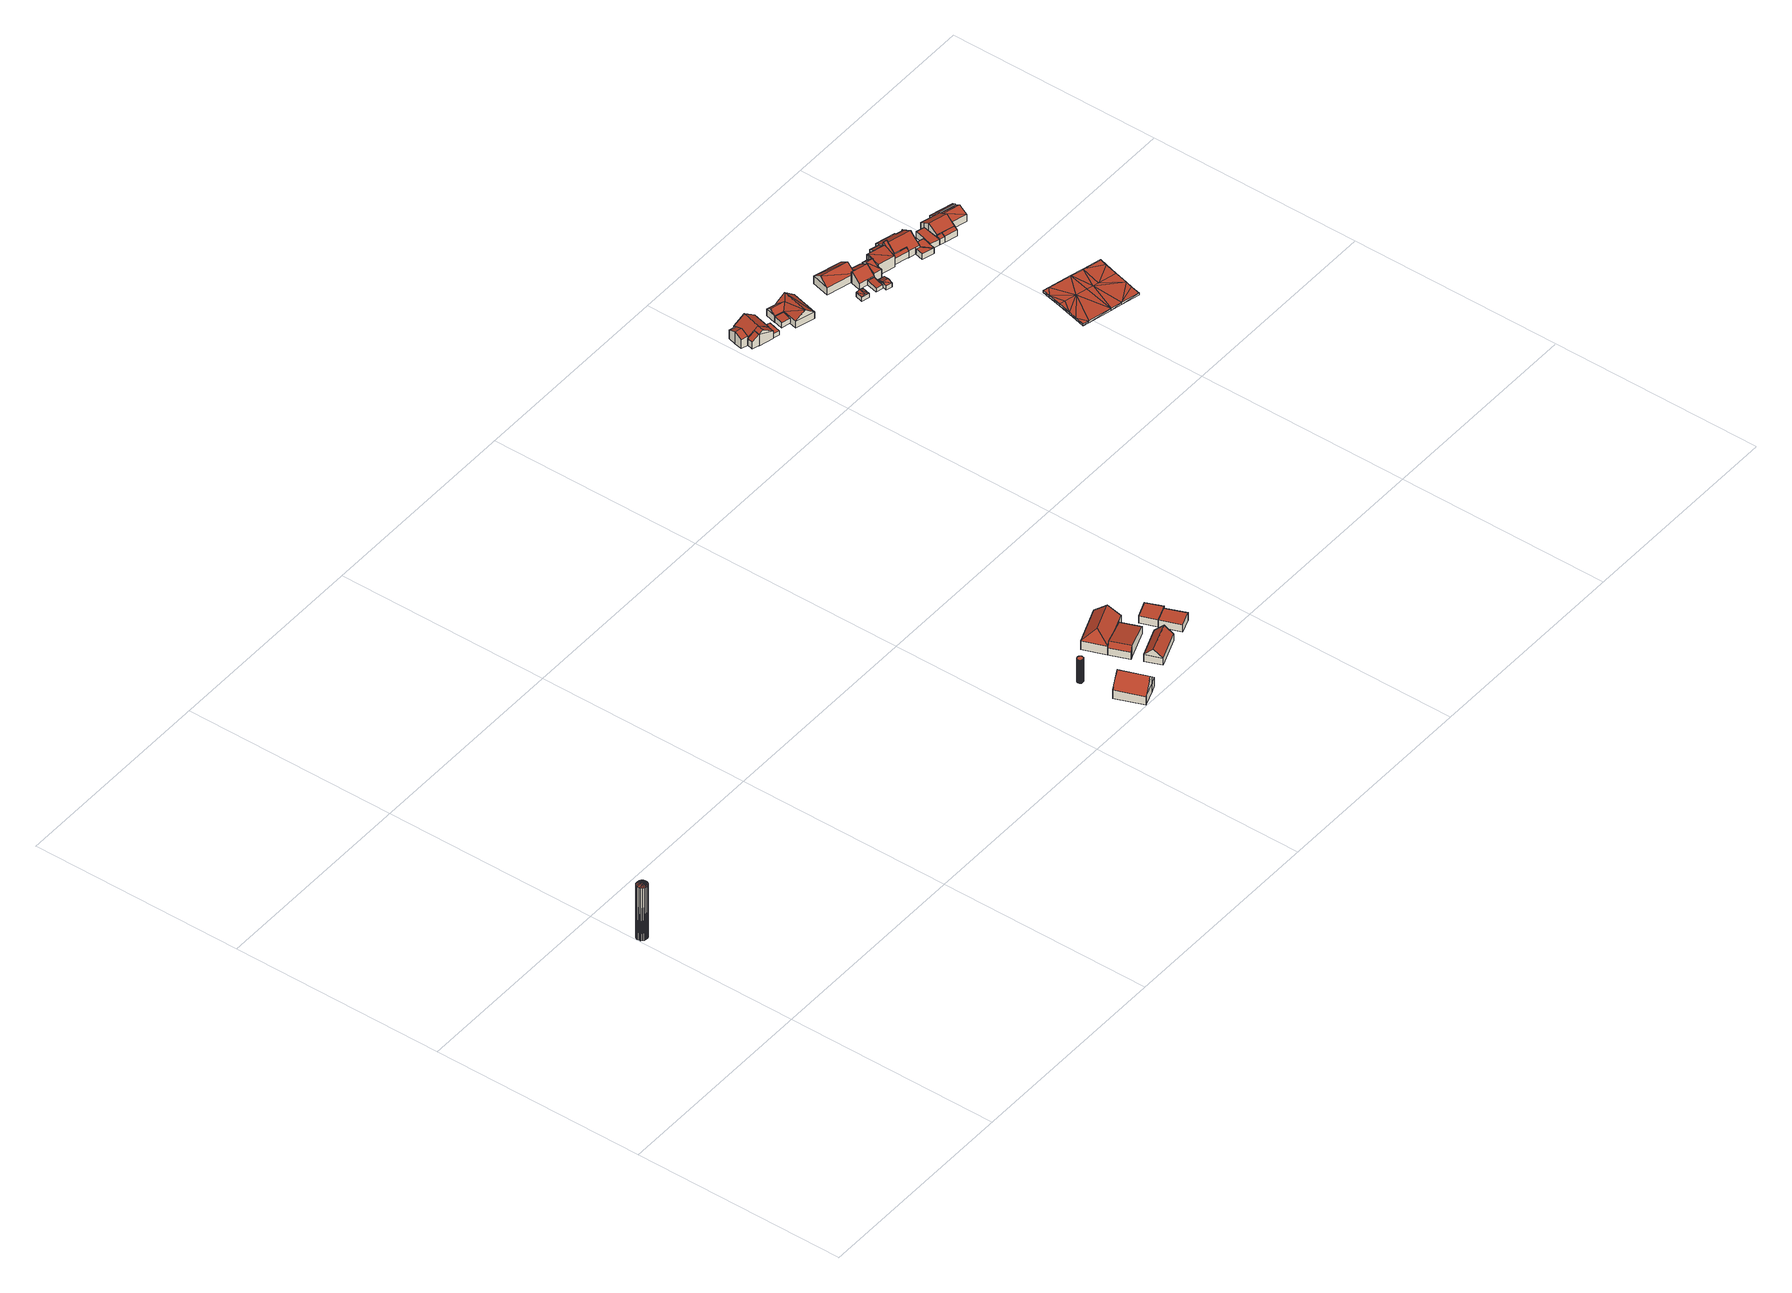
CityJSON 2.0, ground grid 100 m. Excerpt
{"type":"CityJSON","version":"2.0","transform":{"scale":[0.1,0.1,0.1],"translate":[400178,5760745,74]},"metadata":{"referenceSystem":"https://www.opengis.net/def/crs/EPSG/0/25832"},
"CityObjects":{
"building1":{"type":"Building","attributes":{"Geometrietyp2DReferenz":"1000","Gemeindeschluessel":"05515000","function":"51002_1251","roofType":"9999","measuredHeight":28.04},"geometry":[{"type":"Solid","lod":"2","boundaries":[[[[0,1,2]],[[1,3,2]],[[4,5,0]],[[5,1,0]],[[6,7,4]],[[7,5,4]],[[8,9,6]],[[9,7,6]],[[10,11,8]],[[11,9,8]],[[12,13,10]],[[13,11,10]],[[14,15,12]],[[15,13,12]],[[16,17,14]],[[17,15,14]],[[18,19,16]],[[19,17,16]],[[20,21,18]],[[21,19,18]],[[22,23,20]],[[23,21,20]],[[24,25,22]],[[25,23,22]],[[26,27,24]],[[27,25,24]],[[28,29,26]],[[29,27,26]],[[30,31,28]],[[31,29,28]],[[32,33,30]],[[33,31,30]],[[34,35,32]],[[35,33,32]],[[36,37,34]],[[37,35,34]],[[38,39,36]],[[39,37,36]],[[2,3,38]],[[3,39,38]],[[3,1,39]],[[1,5,39]],[[5,7,39]],[[7,9,39]],[[9,11,39]],[[11,13,39]],[[13,15,39]],[[15,17,39]],[[17,19,39]],[[19,21,39]],[[21,23,39]],[[23,25,39]],[[25,27,39]],[[27,29,39]],[[29,31,39]],[[31,33,39]],[[33,35,39]],[[35,37,39]],[[0,2,4]],[[2,38,4]],[[38,36,4]],[[36,34,4]],[[34,32,4]],[[32,30,4]],[[30,28,4]],[[28,26,4]],[[26,24,4]],[[24,22,4]],[[22,20,4]],[[20,18,4]],[[12,10,4]],[[18,16,4]],[[16,14,4]],[[14,12,4]],[[10,8,4]],[[8,6,4]]]],"semantics":{"surfaces":[{"type":"WallSurface"},{"type":"GroundSurface"},{"type":"RoofSurface"}],"values":[[0,0,0,0,0,0,0,0,0,0,0,0,0,0,0,0,0,0,0,0,0,0,0,0,0,0,0,0,0,0,0,0,0,0,0,0,0,0,0,0,1,1,1,1,1,1,1,1,1,1,1,1,1,1,1,1,1,1,2,2,2,2,2,2,2,2,2,2,2,2,2,2,2,2,2,2]]}}]},
"building2":{"type":"Building","attributes":{"Gemeindeschluessel":"05515000","Geometrietyp2DReferenz":"3000","function":"51003_1201","roofType":"1000","measuredHeight":12.2},"geometry":[{"type":"Solid","lod":"2","boundaries":[[[[40,41,42,43]],[[44,45,41,40]],[[46,47,45,44]],[[48,49,47,46]],[[50,51,49,48]],[[52,53,51,50]],[[54,55,53,52]],[[56,57,55,54]],[[58,59,57,56]],[[60,61,59,58]],[[62,63,61,60]],[[64,65,63,62]],[[66,67,65,64]],[[68,69,67,66]],[[70,71,69,68]],[[72,73,71,70]],[[74,75,73,72]],[[76,77,75,74]],[[78,79,77,76]],[[80,81,79,78]],[[82,83,81,80]],[[84,85,83,82]],[[86,87,85,84]],[[88,89,87,86]],[[90,91,89,88]],[[92,93,91,90]],[[94,95,93,92]],[[96,97,95,94]],[[98,99,97,96]],[[100,101,99,98]],[[102,103,101,100]],[[104,105,103,102]],[[106,107,105,104]],[[108,109,107,106]],[[110,111,109,108]],[[112,113,111,110]],[[114,115,113,112]],[[43,42,115,114]],[[112,110,108,106,104,102,100,98,96,94,92,90,88,86,84,82,80,78,76,74,72,70,68,66,64,62,60,58,56,54,52,50,48,46,44,40,43,114]],[[41,45,47,49,51,53,55,57,59,61,63,65,67,69,71,73,75,77,79,81,83,85,87,89,91,93,95,97,99,101,103,105,107,109,111,113,115,42]]]],"semantics":{"surfaces":[{"type":"WallSurface"},{"type":"RoofSurface"},{"type":"GroundSurface"}],"values":[[0,0,0,0,0,0,0,0,0,0,0,0,0,0,0,0,0,0,0,0,0,0,0,0,0,0,0,0,0,0,0,0,0,0,0,0,0,0,1,2]]}}]},
"building3":{"type":"Building","attributes":{"Gemeindeschluessel":"05515000","Geometrietyp2DReferenz":"3000","function":"31001_1000","roofType":"5000","measuredHeight":10.26},"address":[{"country":"Germany","locality":"Münster","thoroughfareNumber":"41","thoroughfareName":"Am Rüschhaus"}],"geometry":[{"type":"Solid","lod":"2","boundaries":[[[[116,117,118,119]],[[120,121,117,116]],[[122,123,121,120]],[[124,125,123,122]],[[126,127,125,124]],[[128,129,127,126]],[[119,118,129,128]],[[130,131,120,116,132]],[[133,134,135,131,130,136]],[[131,135,122,120]],[[135,134,124,122]],[[134,133,126,124]],[[133,136,128,126]],[[136,130,132,119,128]],[[132,116,119]],[[117,121,123,125,127,129,118]]]],"semantics":{"surfaces":[{"type":"WallSurface"},{"type":"RoofSurface"},{"type":"GroundSurface"}],"values":[[0,0,0,0,0,0,0,1,1,0,0,0,0,0,0,2]]}}]},
"building4":{"type":"Building","attributes":{"Gemeindeschluessel":"05515000","Geometrietyp2DReferenz":"3000","function":"31001_2700"},"children":["building4-1","building4-2"]},
"building4-1":{"type":"BuildingPart","attributes":{"roofType":"3100","measuredHeight":5.92},"parents":["building4"],"geometry":[{"type":"Solid","lod":"2","boundaries":[[[[137,138,139,140]],[[141,142,138,137]],[[143,144,142,141]],[[145,146,147,148]],[[140,139,146,145]],[[149,143,141,137,150]],[[140,145,148,151,150,137]],[[138,142,144,152,147,146,139]],[[149,150,153]],[[144,143,149,153,152]],[[153,150,151]],[[153,151,148,147,152]]]],"semantics":{"surfaces":[{"type":"WallSurface"},{"type":"RoofSurface"},{"type":"GroundSurface"},{"type":"ClosureSurface"}],"values":[[0,0,0,0,0,1,1,2,0,3,0,3]]}}]},
"building4-2":{"type":"BuildingPart","attributes":{"roofType":"5000","measuredHeight":8.75},"parents":["building4"],"geometry":[{"type":"Solid","lod":"2","boundaries":[[[[154,146,155,156]],[[157,148,147,146,154]],[[158,159,144,143,160]],[[161,162,159,158]],[[163,164,162,161]],[[156,155,164,163]],[[160,165,158]],[[149,153,151,157,154,156,163,165,160]],[[161,158,165,163]],[[146,147,152,144,159,162,164,155]],[[148,157,151]],[[149,160,143]],[[152,153,149,143,144]],[[147,148,151,153,152]]]],"semantics":{"surfaces":[{"type":"WallSurface"},{"type":"RoofSurface"},{"type":"GroundSurface"},{"type":"ClosureSurface"}],"values":[[0,0,0,0,0,0,1,1,1,2,0,0,3,3]]}}]},
"building5":{"type":"Building","attributes":{"Geometrietyp2DReferenz":"3000","Gemeindeschluessel":"05515000","function":"31001_2700","roofType":"3100","measuredHeight":7.37},"geometry":[{"type":"Solid","lod":"2","boundaries":[[[[166,167,168,169]],[[170,171,167,166]],[[172,173,171,170]],[[169,168,173,172]],[[166,174,170]],[[172,175,169]],[[169,175,174,166]],[[170,174,175,172]],[[167,171,173,168]]]],"semantics":{"surfaces":[{"type":"WallSurface"},{"type":"RoofSurface"},{"type":"GroundSurface"}],"values":[[0,0,0,0,0,0,1,1,2]]}}]},
"building6":{"type":"Building","attributes":{"Gemeindeschluessel":"05515000","Geometrietyp2DReferenz":"3000","function":"31001_2700","roofType":"1000","measuredHeight":3.72},"geometry":[{"type":"Solid","lod":"2","boundaries":[[[[176,177,178,179]],[[180,181,177,176]],[[182,183,181,180]],[[184,185,183,182]],[[186,187,185,184]],[[179,178,187,186]],[[184,182,180,176,179,186]],[[177,181,183,185,187,178]]]],"semantics":{"surfaces":[{"type":"WallSurface"},{"type":"RoofSurface"},{"type":"GroundSurface"}],"values":[[0,0,0,0,0,0,1,2]]}}]},
"building7":{"type":"Building","attributes":{"Gemeindeschluessel":"05515000","Geometrietyp2DReferenz":"3000","function":"31001_2700","roofType":"1000","measuredHeight":3.76},"geometry":[{"type":"Solid","lod":"2","boundaries":[[[[184,188,189,186]],[[190,191,188,184]],[[192,193,191,190]],[[186,189,193,192]],[[190,184,186,192]],[[188,191,193,189]]]],"semantics":{"surfaces":[{"type":"WallSurface"},{"type":"RoofSurface"},{"type":"GroundSurface"}],"values":[[0,0,0,0,1,2]]}}]},
"building8":{"type":"Building","attributes":{"Gemeindeschluessel":"05515000","Geometrietyp2DReferenz":"3000","function":"51009_1610","roofType":"2100","measuredHeight":5.85},"geometry":[{"type":"Solid","lod":"2","boundaries":[[[[194,195,196,197]],[[198,199,195,194]],[[200,201,199,198]],[[197,196,201,200]],[[198,194,197,200]],[[195,199,201,196]]]],"semantics":{"surfaces":[{"type":"WallSurface"},{"type":"RoofSurface"},{"type":"GroundSurface"}],"values":[[0,0,0,0,1,2]]}}]},
"building9":{"type":"Building","attributes":{"Gemeindeschluessel":"05515000","Geometrietyp2DReferenz":"3000","function":"31001_1000"},"address":[{"country":"Germany","locality":"Münster","thoroughfareNumber":"15","thoroughfareName":"Ernst-Wiechert-Straße"}],"children":["building9-1","building9-2","building9-3"]},
"building9-1":{"type":"BuildingPart","attributes":{"roofType":"3100","measuredHeight":6.32},"parents":["building9"],"geometry":[{"type":"Solid","lod":"2","boundaries":[[[[202,203,204,205,206]],[[207,208,203,202]],[[209,210,208,207]],[[211,212,210,209]],[[213,212,211]],[[202,206,214,207]],[[211,209,207,214]],[[215,204,203,208,210,212]],[[213,211,214,216]],[[212,213,216,215]],[[205,216,214,206]],[[204,215,216,205]]]],"semantics":{"surfaces":[{"type":"WallSurface"},{"type":"RoofSurface"},{"type":"GroundSurface"},{"type":"ClosureSurface"}],"values":[[0,0,0,0,0,1,1,2,0,3,0,3]]}}]},
"building9-2":{"type":"BuildingPart","attributes":{"roofType":"3100","measuredHeight":7.51},"parents":["building9"],"geometry":[{"type":"Solid","lod":"2","boundaries":[[[[200,217,218,197]],[[219,220,221,222]],[[197,218,220,219]],[[219,223,197]],[[197,223,224,200]],[[222,225,224,223,219]],[[217,226,221,220,218]],[[221,226,227,222]],[[226,217,200,227]],[[224,225,222,227]],[[224,227,200]]]],"semantics":{"surfaces":[{"type":"WallSurface"},{"type":"RoofSurface"},{"type":"GroundSurface"},{"type":"ClosureSurface"}],"values":[[0,0,0,0,1,1,2,3,3,3,3]]}}]},
"building9-3":{"type":"BuildingPart","attributes":{"roofType":"3100","measuredHeight":7.46},"parents":["building9"],"geometry":[{"type":"Solid","lod":"2","boundaries":[[[[205,204,217,200,228]],[[229,230,212,213]],[[231,232,230,229]],[[233,234,232,231]],[[235,236,234,233]],[[237,222,221,236,235]],[[229,213,216,205,228,224,231]],[[225,237,235,233,231,224]],[[226,217,204,215,212,230,232,234,236,221]],[[222,237,225]],[[221,222,227,226]],[[222,225,224,227]],[[200,224,228]],[[217,226,227,200]],[[227,224,200]],[[212,215,216,213]],[[215,204,205,216]]]],"semantics":{"surfaces":[{"type":"WallSurface"},{"type":"RoofSurface"},{"type":"GroundSurface"},{"type":"ClosureSurface"}],"values":[[0,0,0,0,0,0,1,1,2,0,3,3,0,3,3,3,3]]}}]},
"building10":{"type":"Building","attributes":{"Gemeindeschluessel":"05515000","Geometrietyp2DReferenz":"3000","function":"31001_2460","roofType":"1000","measuredHeight":2.27},"geometry":[{"type":"Solid","lod":"2","boundaries":[[[[238,239,240,241]],[[242,243,239,238]],[[244,245,243,242]],[[241,240,245,244]],[[242,238,241,244]],[[239,243,245,240]]]],"semantics":{"surfaces":[{"type":"WallSurface"},{"type":"RoofSurface"},{"type":"GroundSurface"}],"values":[[0,0,0,0,1,2]]}}]},
"building11":{"type":"Building","attributes":{"Gemeindeschluessel":"05515000","Geometrietyp2DReferenz":"3000","function":"51009_1610","roofType":"2100","measuredHeight":3.07},"geometry":[{"type":"Solid","lod":"2","boundaries":[[[[246,247,248,249]],[[250,251,247,246]],[[252,253,251,250]],[[249,248,253,252]],[[250,246,249,252]],[[247,251,253,248]]]],"semantics":{"surfaces":[{"type":"WallSurface"},{"type":"RoofSurface"},{"type":"GroundSurface"}],"values":[[0,0,0,0,1,2]]}}]},
"building12":{"type":"Building","attributes":{"Gemeindeschluessel":"05515000","Geometrietyp2DReferenz":"3000","function":"31001_1000","roofType":"5000","measuredHeight":7.07},"address":[{"country":"Germany","locality":"Münster","thoroughfareNumber":"13","thoroughfareName":"Ernst-Wiechert-Straße"}],"geometry":[{"type":"Solid","lod":"2","boundaries":[[[[254,255,256,257]],[[258,259,255,254]],[[260,261,259,258]],[[262,263,261,260]],[[264,265,263,262]],[[266,267,265,264]],[[268,269,267,266]],[[270,271,269,268]],[[272,273,271,270]],[[257,256,273,272]],[[274,275,272]],[[272,270,274]],[[276,275,274]],[[276,274,264]],[[264,262,276]],[[274,270,268,277]],[[268,266,277]],[[277,266,264,274]],[[262,260,276]],[[258,254,275]],[[260,258,275]],[[275,276,260]],[[275,254,257]],[[257,272,275]],[[255,259,261,263,265,267,269,271,273,256]]]],"semantics":{"surfaces":[{"type":"WallSurface"},{"type":"RoofSurface"},{"type":"GroundSurface"}],"values":[[0,0,0,0,0,0,0,0,0,0,1,1,1,1,1,1,0,1,0,1,1,1,0,0,2]]}}]},
"building13":{"type":"Building","attributes":{"Gemeindeschluessel":"05515000","Geometrietyp2DReferenz":"3000","function":"31001_1310","roofType":"3100","measuredHeight":2.78},"geometry":[{"type":"Solid","lod":"2","boundaries":[[[[278,279,280,281]],[[282,283,279,278]],[[284,285,283,282]],[[281,280,285,284]],[[278,286,282]],[[284,287,281]],[[287,286,278]],[[278,281,287]],[[284,282,286]],[[286,287,284]],[[279,283,285,280]]]],"semantics":{"surfaces":[{"type":"WallSurface"},{"type":"RoofSurface"},{"type":"GroundSurface"}],"values":[[0,0,0,0,0,0,1,1,1,1,2]]}}]},
"building14":{"type":"Building","attributes":{"Gemeindeschluessel":"05515000","Geometrietyp2DReferenz":"3000","function":"31001_1000","roofType":"3100","measuredHeight":7.03},"address":[{"country":"Germany","locality":"Münster","thoroughfareNumber":"12","thoroughfareName":"Am Rüschhaus"}],"geometry":[{"type":"Solid","lod":"2","boundaries":[[[[288,289,290,291]],[[292,293,289,288]],[[294,295,293,292]],[[296,297,295,294]],[[298,299,297,296]],[[291,290,299,298]],[[291,298,300]],[[301,300,298]],[[302,300,301,292]],[[296,294,292,301]],[[302,292,288]],[[300,302,288,291]],[[298,296,301]],[[289,293,295,297,299,290]]]],"semantics":{"surfaces":[{"type":"WallSurface"},{"type":"RoofSurface"},{"type":"GroundSurface"}],"values":[[0,0,0,0,0,0,1,1,1,1,0,0,0,2]]}}]},
"building15":{"type":"Building","attributes":{"Gemeindeschluessel":"05515000","Geometrietyp2DReferenz":"3000","function":"51009_1610","roofType":"2100","measuredHeight":2.29},"geometry":[{"type":"Solid","lod":"2","boundaries":[[[[303,304,305,306]],[[307,308,304,303]],[[309,310,308,307]],[[306,305,310,309]],[[307,303,306,309]],[[304,308,310,305]]]],"semantics":{"surfaces":[{"type":"WallSurface"},{"type":"RoofSurface"},{"type":"GroundSurface"}],"values":[[0,0,0,0,1,2]]}}]},
"building16":{"type":"Building","attributes":{"Gemeindeschluessel":"05515000","Geometrietyp2DReferenz":"3000","function":"31001_2460","roofType":"3100","measuredHeight":6.18},"geometry":[{"type":"Solid","lod":"2","boundaries":[[[[311,312,313,314]],[[315,295,312,311]],[[316,293,295,315]],[[317,289,293,316]],[[318,319,289,317]],[[320,321,319,318]],[[322,323,321,320]],[[324,325,323,322]],[[326,327,325,324]],[[314,313,327,326]],[[320,318,317,316,315,311,322]],[[314,326,324,322,311]],[[312,295,293,289,319,321,323,325,327,313]]]],"semantics":{"surfaces":[{"type":"WallSurface"},{"type":"RoofSurface"},{"type":"GroundSurface"}],"values":[[0,0,0,0,0,0,0,0,0,0,1,1,2]]}}]},
"building17":{"type":"Building","attributes":{"Gemeindeschluessel":"05515000","Geometrietyp2DReferenz":"3000","function":"31001_1310","roofType":"3100","measuredHeight":2.73},"geometry":[{"type":"Solid","lod":"2","boundaries":[[[[328,329,330,331]],[[332,333,329,328]],[[334,335,333,332]],[[331,330,335,334]],[[328,336,332]],[[334,337,331]],[[336,328,331]],[[331,337,336]],[[332,336,337]],[[337,334,332]],[[329,333,335,330]]]],"semantics":{"surfaces":[{"type":"WallSurface"},{"type":"RoofSurface"},{"type":"GroundSurface"}],"values":[[0,0,0,0,0,0,1,1,1,1,2]]}}]},
"building18":{"type":"Building","attributes":{"Gemeindeschluessel":"05515000","Geometrietyp2DReferenz":"3000","function":"31001_2460","roofType":"5000","measuredHeight":6.3},"geometry":[{"type":"Solid","lod":"2","boundaries":[[[[338,339,340,341]],[[342,343,339,338]],[[344,345,343,342]],[[346,347,345,344]],[[348,349,347,346]],[[341,340,349,348]],[[350,342,338]],[[338,351,350]],[[344,350,351]],[[348,344,351]],[[351,341,348]],[[344,348,346]],[[341,351,338]],[[342,350,344]],[[339,343,345,347,349,340]]]],"semantics":{"surfaces":[{"type":"WallSurface"},{"type":"RoofSurface"},{"type":"GroundSurface"}],"values":[[0,0,0,0,0,0,1,1,1,1,1,1,0,0,2]]}}]},
"building19":{"type":"Building","attributes":{"Gemeindeschluessel":"05515000","Geometrietyp2DReferenz":"3000","function":"31001_1000"},"address":[{"country":"Germany","locality":"Münster","thoroughfareNumber":"14a","thoroughfareName":"Am Rüschhaus"}],"children":["building19-1","building19-2"]},
"building19-1":{"type":"BuildingPart","attributes":{"roofType":"2100","measuredHeight":6.31},"parents":["building19"],"geometry":[{"type":"Solid","lod":"2","boundaries":[[[[352,353,354,355,356]],[[357,358,359,360,361]],[[362,363,358,357]],[[356,355,363,362]],[[357,361,352,356,362]],[[354,359,358,363,355]],[[353,352,361,360]],[[353,360,359,354]]]],"semantics":{"surfaces":[{"type":"WallSurface"},{"type":"RoofSurface"},{"type":"GroundSurface"},{"type":"ClosureSurface"}],"values":[[0,0,0,0,1,2,0,3]]}}]},
"building19-2":{"type":"BuildingPart","attributes":{"roofType":"3100","measuredHeight":7.04},"parents":["building19"],"geometry":[{"type":"Solid","lod":"2","boundaries":[[[[364,365,366,367]],[[368,369,365,364]],[[370,371,369,368]],[[372,373,371,370]],[[374,375,373,372]],[[376,377,375,374]],[[360,359,377,376]],[[367,378,353,360,379,376,380]],[[381,380,376]],[[382,380,381,368]],[[383,372,370,368,381]],[[383,374,372]],[[383,381,376,374]],[[380,382,364,367]],[[382,368,364]],[[379,360,376]],[[365,369,371,373,375,377,359,354,355,366]],[[355,378,367,366]],[[354,353,378,355]],[[359,360,353,354]]]],"semantics":{"surfaces":[{"type":"WallSurface"},{"type":"RoofSurface"},{"type":"GroundSurface"},{"type":"ClosureSurface"}],"values":[[0,0,0,0,0,0,0,1,1,1,1,0,0,0,0,0,2,0,3,3]]}}]},
"building20":{"type":"Building","attributes":{"Gemeindeschluessel":"05515000","Geometrietyp2DReferenz":"3000","function":"51009_1610","roofType":"2100","measuredHeight":7.86},"geometry":[{"type":"Solid","lod":"2","boundaries":[[[[384,385,386,387]],[[388,389,385,384]],[[390,391,389,388]],[[392,393,391,390]],[[394,395,393,392]],[[387,386,395,394]],[[392,390,388,384,387,394]],[[385,389,391,393,395,386]]]],"semantics":{"surfaces":[{"type":"WallSurface"},{"type":"RoofSurface"},{"type":"GroundSurface"}],"values":[[0,0,0,0,0,0,1,2]]}}]},
"building21":{"type":"Building","attributes":{"Gemeindeschluessel":"05515000","Geometrietyp2DReferenz":"3000","function":"31001_1000","roofType":"3100","measuredHeight":7.35},"address":[{"country":"Germany","locality":"Münster","thoroughfareNumber":"14","thoroughfareName":"Am Rüschhaus"}],"geometry":[{"type":"Solid","lod":"2","boundaries":[[[[396,363,355,397]],[[398,399,363,396]],[[400,401,399,398]],[[402,403,401,400]],[[404,405,403,402]],[[406,407,405,404]],[[408,409,407,406]],[[410,411,409,408]],[[412,413,411,410]],[[414,415,413,412]],[[416,417,415,414]],[[418,419,417,416]],[[420,421,419,418]],[[422,423,421,420]],[[424,425,423,422]],[[426,427,425,424]],[[428,366,427,426]],[[397,355,366,428]],[[422,420,418,416,414,412,410,424]],[[408,406,404,402,400,398,396,397,428,426,424,410]],[[363,399,401,403,405,407,409,411,413,415,417,419,421,423,425,427,366,355]]]],"semantics":{"surfaces":[{"type":"WallSurface"},{"type":"RoofSurface"},{"type":"GroundSurface"}],"values":[[0,0,0,0,0,0,0,0,0,0,0,0,0,0,0,0,0,0,1,1,2]]}}]},
"building22":{"type":"Building","attributes":{"Geometrietyp2DReferenz":"3000","Gemeindeschluessel":"05515000","function":"53001_1800","roofType":"9999","measuredHeight":1},"geometry":[{"type":"Solid","lod":"2","boundaries":[[[[429,430,431]],[[430,432,431]],[[433,434,429]],[[434,430,429]],[[435,436,433]],[[436,434,433]],[[437,438,435]],[[438,436,435]],[[439,440,437]],[[440,438,437]],[[441,442,439]],[[442,440,439]],[[443,444,441]],[[444,442,441]],[[445,446,443]],[[446,444,443]],[[447,448,445]],[[448,446,445]],[[449,450,447]],[[450,448,447]],[[451,452,449]],[[452,450,449]],[[453,454,451]],[[454,452,451]],[[455,456,453]],[[456,454,453]],[[457,458,455]],[[458,456,455]],[[459,460,457]],[[460,458,457]],[[461,462,459]],[[462,460,459]],[[463,464,461]],[[464,462,461]],[[431,432,463]],[[432,464,463]],[[430,465,432]],[[466,465,430]],[[436,438,434]],[[440,467,466]],[[440,466,438]],[[438,466,430]],[[438,430,434]],[[446,448,468]],[[446,468,442]],[[442,468,440]],[[440,468,467]],[[446,442,444]],[[469,468,448]],[[450,469,448]],[[465,460,464]],[[464,460,462]],[[464,432,465]],[[465,466,460]],[[467,458,466]],[[466,458,460]],[[467,468,458]],[[452,454,456]],[[452,456,468]],[[468,456,458]],[[452,468,469]],[[469,450,452]],[[429,431,470]],[[471,429,470]],[[435,433,437]],[[439,471,472]],[[439,437,471]],[[437,429,471]],[[437,433,429]],[[445,473,447]],[[445,441,473]],[[441,439,473]],[[439,472,473]],[[445,443,441]],[[474,447,473]],[[449,447,474]],[[470,463,459]],[[463,461,459]],[[463,470,431]],[[470,459,471]],[[472,471,457]],[[471,459,457]],[[472,457,473]],[[451,455,453]],[[451,473,455]],[[473,457,455]],[[451,474,473]],[[474,451,449]]]],"semantics":{"surfaces":[{"type":"WallSurface"},{"type":"GroundSurface"},{"type":"RoofSurface"}],"values":[[0,0,0,0,0,0,0,0,0,0,0,0,0,0,0,0,0,0,0,0,0,0,0,0,0,0,0,0,0,0,0,0,0,0,0,0,1,1,1,1,1,1,1,1,1,1,1,1,1,1,1,1,1,1,1,1,1,1,1,1,1,1,2,2,2,2,2,2,2,2,2,2,2,2,2,2,2,2,2,2,2,2,2,2,2,2,2,2]]}}]},
"building23":{"type":"Building","attributes":{"Gemeindeschluessel":"05515000","Geometrietyp2DReferenz":"3000","function":"31001_2460"},"children":["building23-1","building23-2"]},
"building23-1":{"type":"BuildingPart","attributes":{"roofType":"1000","measuredHeight":2.88},"parents":["building23"],"geometry":[{"type":"Solid","lod":"2","boundaries":[[[[475,476,477,478,479]],[[480,481,476,475]],[[482,483,481,480]],[[484,485,486,483,482]],[[482,480,475,479,484]],[[476,481,483,486,477]],[[485,484,479,478]],[[477,486,485,478]]]],"semantics":{"surfaces":[{"type":"WallSurface"},{"type":"RoofSurface"},{"type":"GroundSurface"},{"type":"ClosureSurface"}],"values":[[0,0,0,0,1,2,0,3]]}}]},
"building23-2":{"type":"BuildingPart","attributes":{"roofType":"1000","measuredHeight":2.82},"parents":["building23"],"geometry":[{"type":"Solid","lod":"2","boundaries":[[[[478,477,487,488]],[[489,490,486,485]],[[488,487,490,489]],[[485,478,488,489]],[[477,486,490,487]],[[477,478,485,486]]]],"semantics":{"surfaces":[{"type":"WallSurface"},{"type":"RoofSurface"},{"type":"GroundSurface"},{"type":"ClosureSurface"}],"values":[[0,0,0,1,2,3]]}}]},
"building24":{"type":"Building","attributes":{"Gemeindeschluessel":"05515000","Geometrietyp2DReferenz":"3000","function":"51009_1610","roofType":"2100","measuredHeight":4.35},"geometry":[{"type":"Solid","lod":"2","boundaries":[[[[491,405,407,492]],[[493,403,405,491]],[[494,401,403,493]],[[492,407,401,494]],[[493,491,492,494]],[[405,403,401,407]]]],"semantics":{"surfaces":[{"type":"WallSurface"},{"type":"RoofSurface"},{"type":"GroundSurface"}],"values":[[0,0,0,0,1,2]]}}]},
"building25":{"type":"Building","attributes":{"Gemeindeschluessel":"05515000","Geometrietyp2DReferenz":"3000","function":"31001_2460","roofType":"1000","measuredHeight":3.09},"geometry":[{"type":"Solid","lod":"2","boundaries":[[[[495,481,483,496]],[[497,498,481,495]],[[499,500,498,497]],[[501,502,500,499]],[[503,504,502,501]],[[496,483,504,503]],[[501,499,497,495,496,503]],[[481,498,500,502,504,483]]]],"semantics":{"surfaces":[{"type":"WallSurface"},{"type":"RoofSurface"},{"type":"GroundSurface"}],"values":[[0,0,0,0,0,0,1,2]]}}]},
"building26":{"type":"Building","attributes":{"Gemeindeschluessel":"05515000","Geometrietyp2DReferenz":"3000","function":"51009_1610","roofType":"2100","measuredHeight":4.04},"geometry":[{"type":"Solid","lod":"2","boundaries":[[[[505,502,504,506]],[[507,508,502,505]],[[509,510,508,507]],[[506,504,510,509]],[[507,505,506,509]],[[502,508,510,504]]]],"semantics":{"surfaces":[{"type":"WallSurface"},{"type":"RoofSurface"},{"type":"GroundSurface"}],"values":[[0,0,0,0,1,2]]}}]},
"building27":{"type":"Building","attributes":{"Gemeindeschluessel":"05515000","Geometrietyp2DReferenz":"3000","function":"31001_1000"},"address":[{"country":"Germany","locality":"Münster","thoroughfareNumber":"16","thoroughfareName":"Am Rüschhaus"}],"children":["building27-1","building27-2","building27-3","building27-4"]},
"building27-1":{"type":"BuildingPart","attributes":{"roofType":"2100","measuredHeight":4.22},"parents":["building27"],"geometry":[{"type":"Solid","lod":"2","boundaries":[[[[511,512,513]],[[514,515,516,517]],[[518,519,515,514]],[[520,521,522,519,518]],[[518,514,517,513,520]],[[516,515,519,522,511]],[[516,511,513,517]],[[521,520,513,512]],[[511,522,521,512]]]],"semantics":{"surfaces":[{"type":"WallSurface"},{"type":"RoofSurface"},{"type":"GroundSurface"},{"type":"ClosureSurface"}],"values":[[0,0,0,0,1,2,3,0,3]]}}]},
"building27-2":{"type":"BuildingPart","attributes":{"roofType":"3100","measuredHeight":5.62},"parents":["building27"],"geometry":[{"type":"Solid","lod":"2","boundaries":[[[[523,524,522,521]],[[525,526,524,523]],[[527,528,526,525]],[[521,512,529]],[[530,529,512]],[[531,529,530,525]],[[532,527,525,530]],[[531,525,523]],[[529,531,523,521]],[[524,526,528,533,511,522]],[[533,534,512,511]],[[528,527,534,533]],[[511,512,521,522]],[[512,534,532,530]],[[534,527,532]]]],"semantics":{"surfaces":[{"type":"WallSurface"},{"type":"RoofSurface"},{"type":"GroundSurface"},{"type":"ClosureSurface"}],"values":[[0,0,0,1,1,1,1,0,0,2,3,3,3,3,3]]}}]},
"building27-3":{"type":"BuildingPart","attributes":{"roofType":"2100","measuredHeight":4.08},"parents":["building27"],"geometry":[{"type":"Solid","lod":"2","boundaries":[[[[507,535,536,537]],[[538,539,540,541]],[[537,536,539,538]],[[541,507,537,538]],[[535,540,539,536]],[[535,507,541,540]]]],"semantics":{"surfaces":[{"type":"WallSurface"},{"type":"RoofSurface"},{"type":"GroundSurface"},{"type":"ClosureSurface"}],"values":[[0,0,0,1,2,3]]}}]},
"building27-4":{"type":"BuildingPart","attributes":{"roofType":"3100","measuredHeight":6.95},"parents":["building27"],"geometry":[{"type":"Solid","lod":"2","boundaries":[[[[542,543,535,507,544]],[[545,546,543,542]],[[547,548,546,545]],[[549,550,548,547]],[[551,552,550,549]],[[517,516,552,551]],[[553,541,540,528,527,554]],[[513,517,551,549,547,545,555]],[[542,544,553,554,555,545]],[[543,546,548,550,552,516,511,533,528,540,535]],[[512,511,516,517,513]],[[530,512,513,555,532]],[[511,512,534,533]],[[512,530,532,534]],[[527,532,555,554]],[[534,527,528,533]],[[534,532,527]],[[541,553,544,507]],[[535,540,541,507]]]],"semantics":{"surfaces":[{"type":"WallSurface"},{"type":"RoofSurface"},{"type":"GroundSurface"},{"type":"ClosureSurface"}],"values":[[0,0,0,0,0,0,0,1,1,2,3,0,3,3,0,3,3,0,3]]}}]}
},
"vertices":[
[55,778,280],[55,778,0],[50,784,280],[50,784,0],[57,771,280],[57,771,0],[57,763,280],[57,763,0],[55,755,280],[55,755,0],[50,749,280],[50,749,0],[44,744,280],[44,744,0],[36,742,280],[36,742,0],[29,742,280],[29,742,0],[21,744,280],[21,744,0],[15,749,280],[15,749,0],[10,755,280],[10,755,0],[8,763,280],[8,763,0],[8,771,280],[8,771,0],[10,778,280],[10,778,0],[15,784,280],[15,784,0],[21,789,280],[21,789,0],[29,791,280],[29,791,0],[36,791,280],[36,791,0],[44,789,280],[44,789,0],
[2273,282,126],[2273,282,4],[2275,281,4],[2275,281,126],[2271,282,126],[2271,282,4],[2269,284,126],[2269,284,4],[2267,286,126],[2267,286,4],[2266,288,126],[2266,288,4],[2265,291,126],[2265,291,4],[2264,294,126],[2264,294,4],[2265,296,126],[2265,296,4],[2265,299,126],[2265,299,4],[2267,302,126],[2267,302,4],[2268,304,126],[2268,304,4],[2270,305,126],[2270,305,4],[2272,307,126],[2272,307,4],[2274,307,126],[2274,307,4],[2276,308,126],[2276,308,4],[2277,308,126],[2277,308,4],[2278,308,126],[2278,308,4],[2279,308,126],[2279,308,4],[2280,308,126],[2280,308,4],[2282,307,126],[2282,307,4],[2284,307,126],[2284,307,4],[2286,305,126],[2286,305,4],[2288,304,126],[2288,304,4],[2290,302,126],[2290,302,4],[2291,299,126],[2291,299,4],[2292,297,126],[2292,297,4],[2292,294,126],[2292,294,4],[2291,291,126],[2291,291,4],[2290,288,126],[2290,288,4],[2289,286,126],[2289,286,4],[2287,284,126],[2287,284,4],[2285,282,126],[2285,282,4],[2283,282,126],[2283,282,4],[2281,281,126],[2281,281,4],[2280,281,126],[2280,281,4],[2278,281,126],[2278,281,4],[2277,281,126],[2277,281,4],
[2326,2,46],[2326,2,2],[2328,3,2],[2328,3,46],[2277,131,46],[2277,131,2],[2386,171,46],[2386,171,2],[2404,121,46],[2404,121,2],[2434,43,46],[2434,43,2],[2403,31,46],[2403,31,2],[2380,23,105],[2332,151,105],[2328,3,48],[2434,43,48],[2404,121,48],[2386,171,48],[2403,31,81],
[2518,217,63],[2518,217,4],[2651,268,4],[2651,268,40],[2502,211,40],[2502,211,4],[2466,301,40],[2466,301,4],[2616,357,40],[2616,357,4],[2616,358,4],[2616,358,40],[2474,304,50],[2482,308,63],[2558,336,50],[2482,308,4],[2482,308,50],
[2616,357,49],[2644,369,4],[2644,369,50],[2616,358,50],[2426,405,50],[2426,405,4],[2466,301,50],[2602,474,50],[2602,474,4],[2623,421,92],[2623,421,4],[2487,369,92],
[2662,218,41],[2662,218,5],[2522,164,5],[2522,164,41],[2691,143,41],[2691,143,5],[2551,89,41],[2551,89,5],[2677,180,78],[2536,127,78],
[2766,346,43],[2766,346,6],[2689,316,6],[2689,316,43],[2796,271,43],[2796,271,6],[2786,268,43],[2786,268,6],[2786,266,43],[2786,266,6],[2718,240,43],[2718,240,6],
[2786,266,5],[2718,240,5],[2823,172,43],[2823,172,5],[2754,145,43],[2754,145,5],
[3025,2496,64],[3025,2496,29],[3057,2487,29],[3057,2487,88],[3033,2525,64],[3033,2525,29],[3065,2516,88],[3065,2516,29],
[3001,2534,73],[3001,2534,27],[3033,2525,27],[3033,2525,66],[3033,2525,73],[3010,2570,90],[3010,2570,27],[3020,2606,73],[3020,2606,27],[3052,2598,73],[3052,2598,27],[3052,2598,66],[3042,2561,90],[3042,2561,27],[3042,2561,66],
[3065,2516,27],[3057,2487,27],[3127,2469,65],[3127,2469,27],[3135,2497,27],[3135,2497,65],[3077,2482,102],[3084,2511,102],[3115,2503,80],[3084,2511,27],[3084,2511,82],
[3065,2516,89],[3056,2612,66],[3056,2612,27],[3107,2599,102],[3107,2599,27],[3158,2585,66],[3158,2585,27],[3143,2527,66],[3143,2527,27],[3135,2497,66],
[3143,2527,51],[3143,2527,28],[3127,2469,28],[3127,2469,51],[3171,2519,51],[3171,2519,28],[3156,2461,51],[3156,2461,28],
[3237,2468,54],[3237,2468,29],[3247,2509,29],[3247,2509,60],[3194,2479,54],[3194,2479,29],[3204,2521,60],[3204,2521,29],
[3352,2536,63],[3352,2536,28],[3320,2545,28],[3320,2545,63],[3351,2533,63],[3351,2533,28],[3318,2409,63],[3318,2409,28],[3227,2434,63],[3227,2434,28],[3247,2509,63],[3247,2509,28],[3204,2521,63],[3204,2521,28],[3218,2570,63],[3218,2570,28],[3261,2559,63],[3261,2559,28],[3262,2561,63],[3262,2561,28],[3279,2527,82],[3307,2549,99],[3273,2422,99],[3211,2545,82],
[3519,2355,52],[3519,2355,30],[3509,2319,30],[3509,2319,52],[3555,2346,52],[3555,2346,30],[3545,2310,52],[3545,2310,30],[3537,2351,58],[3527,2315,58],
[3600,2456,67],[3600,2456,28],[3613,2502,28],[3613,2502,67],[3590,2417,67],[3590,2417,28],[3574,2421,67],[3574,2421,28],[3458,2452,67],[3458,2452,28],[3481,2537,67],[3481,2537,28],[3601,2460,98],[3470,2495,98],[3600,2456,96],
[3601,2361,53],[3601,2361,30],[3587,2308,30],[3587,2308,49],[3633,2352,53],[3633,2352,30],[3620,2300,49],[3620,2300,30],
[3572,2416,90],[3572,2416,28],[3560,2372,28],[3560,2372,58],[3574,2421,86],[3590,2417,86],[3600,2456,58],[3658,2440,58],[3658,2440,28],[3655,2429,66],[3655,2429,28],[3646,2396,90],[3646,2396,28],[3634,2352,58],[3634,2352,28],[3602,2361,58],[3602,2361,28],
[3663,2324,51],[3663,2324,31],[3634,2332,31],[3634,2332,51],[3650,2276,51],[3650,2276,31],[3622,2283,51],[3622,2283,31],[3657,2300,58],[3628,2308,58],
[3655,2429,73],[3655,2429,29],[3634,2352,29],[3634,2352,73],[3687,2420,73],[3687,2420,29],[3671,2361,73],[3671,2361,29],[3674,2360,73],[3674,2360,29],[3669,2343,73],[3669,2343,29],[3680,2396,91],[3648,2404,91],
[3767,2413,90],[3767,2413,88],[3767,2413,28],[3769,2412,28],[3769,2412,90],[3732,2449,75],[3732,2449,28],[3725,2423,28],[3725,2423,88],[3725,2423,91],[3775,2438,75],[3775,2438,28],
[3753,2349,88],[3753,2349,28],[3770,2412,28],[3770,2412,88],[3751,2339,88],[3751,2339,28],[3674,2360,88],[3674,2360,28],[3671,2361,88],[3671,2361,28],[3687,2420,88],[3687,2420,28],[3690,2432,88],[3690,2432,28],[3769,2412,88],[3725,2423,89],[3768,2402,98],[3687,2423,98],[3753,2349,90],[3687,2420,98],
[3770,2412,109],[3770,2412,31],[3753,2349,31],[3753,2349,62],[3787,2408,109],[3787,2408,31],[3774,2359,73],[3774,2359,31],[3833,2343,73],[3833,2343,31],[3829,2328,62],[3829,2328,31],
[3775,2438,80],[3769,2412,97],[3781,2457,68],[3781,2457,28],[3873,2432,68],[3873,2432,28],[3871,2422,74],[3871,2422,28],[3902,2414,74],[3902,2414,28],[3905,2423,68],[3905,2423,28],[3910,2422,68],[3910,2422,28],[3896,2371,101],[3896,2371,28],[3888,2342,82],[3888,2342,28],[3881,2314,64],[3881,2314,28],[3863,2319,64],[3863,2319,28],[3829,2328,64],[3829,2328,28],[3833,2343,74],[3833,2343,28],[3774,2359,74],[3774,2359,28],[3785,2401,101],[3785,2401,28],[3787,2408,97],[3787,2408,28],[3770,2412,97],
[4212,1537,58],[4212,1537,48],[4228,1599,58],[4228,1599,48],[4202,1502,58],[4202,1502,48],[4190,1456,58],[4190,1456,48],[4104,1477,58],[4104,1477,48],[4051,1489,58],[4051,1489,48],[3940,1516,56],[3940,1516,46],[3912,1523,56],[3912,1523,46],[3924,1569,56],[3924,1569,46],[3933,1606,57],[3933,1606,47],[3949,1669,56],[3949,1669,46],[3964,1731,57],[3964,1731,47],[3974,1770,56],[3974,1770,46],[4002,1763,56],[4002,1763,46],[4108,1734,58],[4108,1734,48],[4168,1718,58],[4168,1718,48],[4254,1697,58],[4254,1697,48],[4244,1662,58],[4244,1662,48],[4142,1620,48],[4113,1627,48],[4085,1634,48],[4031,1648,47],[3976,1662,46],[4142,1620,58],[4113,1627,58],[4085,1634,58],[4031,1648,57],[3976,1662,56],
[3888,2342,58],[3888,2342,29],[3881,2314,29],[3881,2314,57],[3881,2314,58],[3929,2331,58],[3929,2331,29],[3917,2288,58],[3917,2288,29],[3910,2264,58],[3910,2264,57],[3910,2264,29],
[3863,2319,29],[3863,2319,57],[3853,2279,57],[3853,2279,29],
[3902,2414,71],[3905,2423,64],[3871,2422,71],[3873,2432,64],
[3929,2331,60],[3917,2288,60],[3941,2378,60],[3941,2378,29],[3981,2367,60],[3981,2367,29],[3965,2293,60],[3965,2293,29],[3961,2276,60],[3961,2276,29],
[3965,2293,69],[3961,2276,59],[3990,2287,69],[3990,2287,29],[3986,2269,59],[3986,2269,29],
[4077,2365,28],[4077,2365,66],[4077,2365,70],[4049,2391,61],[4049,2391,28],[4045,2374,28],[4045,2374,70],[4160,2361,61],[4160,2361,28],[4155,2345,70],[4155,2345,66],[4155,2345,28],
[4142,2295,66],[4142,2295,28],[4137,2275,66],[4137,2275,28],[4058,2296,66],[4058,2296,28],[4148,2318,85],[4070,2339,85],[4142,2295,75],[4064,2318,75],[4064,2318,28],[4064,2318,66],
[3990,2287,28],[3986,2269,28],[3986,2269,60],[4047,2253,60],[4047,2253,28],[4051,2270,28],[4051,2270,69],
[3965,2293,70],[3965,2293,28],[3990,2287,70],[3975,2341,98],[3975,2341,28],[3981,2367,83],[3981,2367,28],[3987,2389,70],[3987,2389,28],[4044,2373,70],[4044,2373,28],[4051,2270,70],[4058,2296,85],[4064,2318,98]
]}
